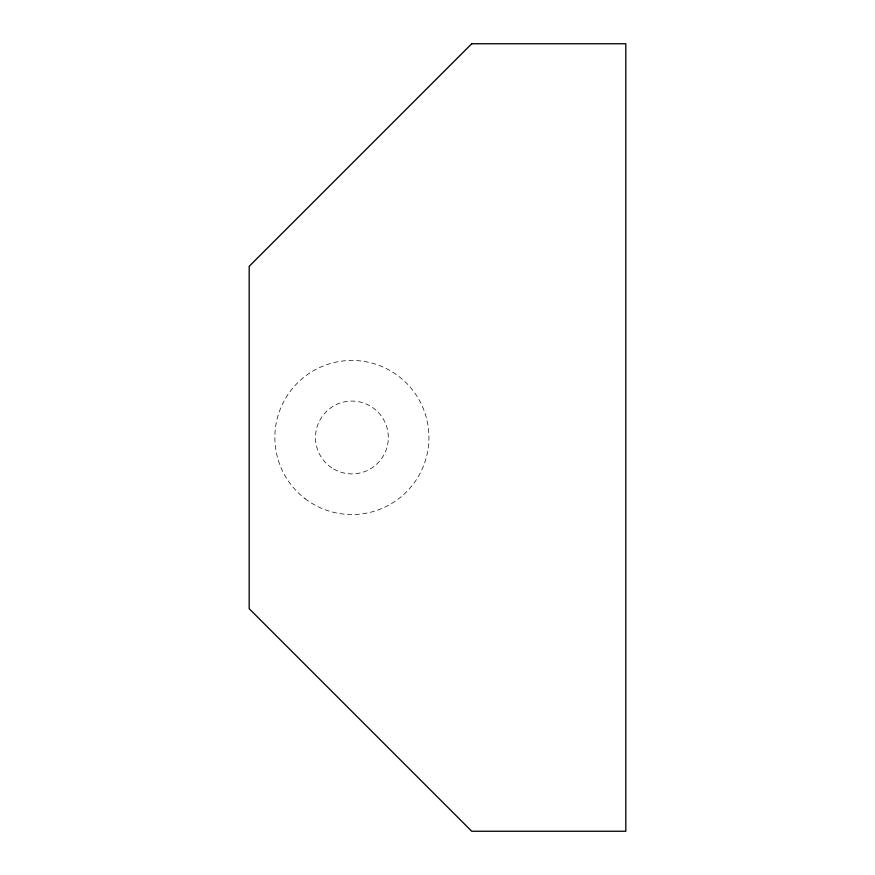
<?xml version="1.0" encoding="UTF-8"?>
<svg xmlns="http://www.w3.org/2000/svg" width="875" height="875" viewBox="0 0 875 875"><rect width="100%" height="100%" fill="white"/><g stroke="black" fill="none" stroke-linecap="round" stroke-linejoin="round"><path stroke-width="0.66" stroke-dasharray="4.38 3.28" d="M305.003 498.619A77.033 77.033 0 0 0 428.28 447.552A77.033 77.033 0 0 0 322.416 366.33A77.033 77.033 0 0 0 305.003 498.619M333.692 469.033A36.411 36.411 0 0 0 388.314 437.5A36.411 36.411 0 0 0 333.692 405.967A36.411 36.411 0 0 0 333.692 469.033"/><path stroke-width="1.31" d="M471.734 43.75L249.189 266.306L249.189 608.694L471.734 831.25L625.811 831.25L625.811 43.75L471.734 43.75"/></g></svg>
